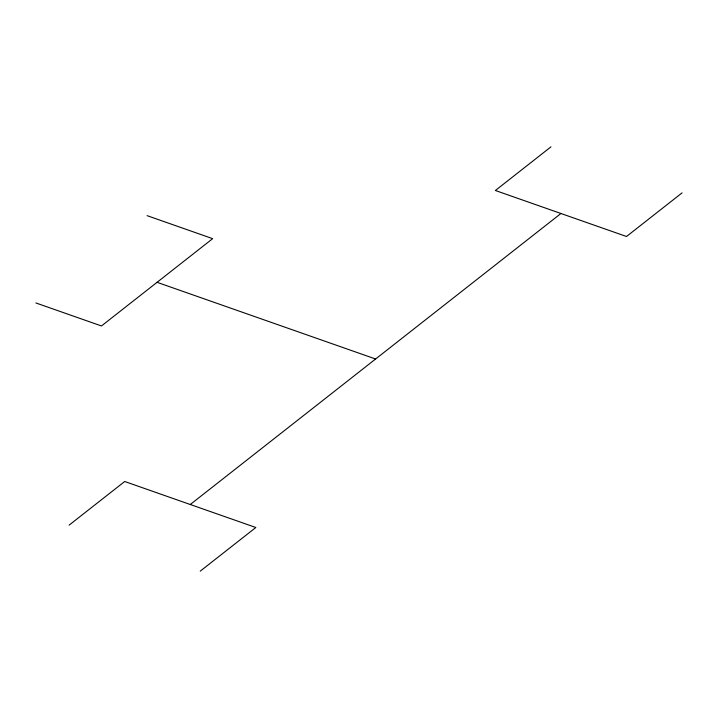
<?xml version="1.0" encoding="UTF-8"?>
<svg xmlns="http://www.w3.org/2000/svg" width="718" height="718" viewBox="0 0 718 718"><rect width="100%" height="100%" fill="white"/><g stroke="black" fill="none" stroke-linecap="round" stroke-linejoin="round"><path stroke-width="1.08" d="M69.108 525.145L124.708 481.5L255.832 527.506L200.232 571.16M550.975 146.84L495.375 190.494L626.5 236.5L682.1 192.855M190.27 504.503L560.938 213.497M147.1 215.651L212.663 238.663L101.462 325.963L35.9 302.96M157.062 282.309L375.604 359"/></g></svg>
